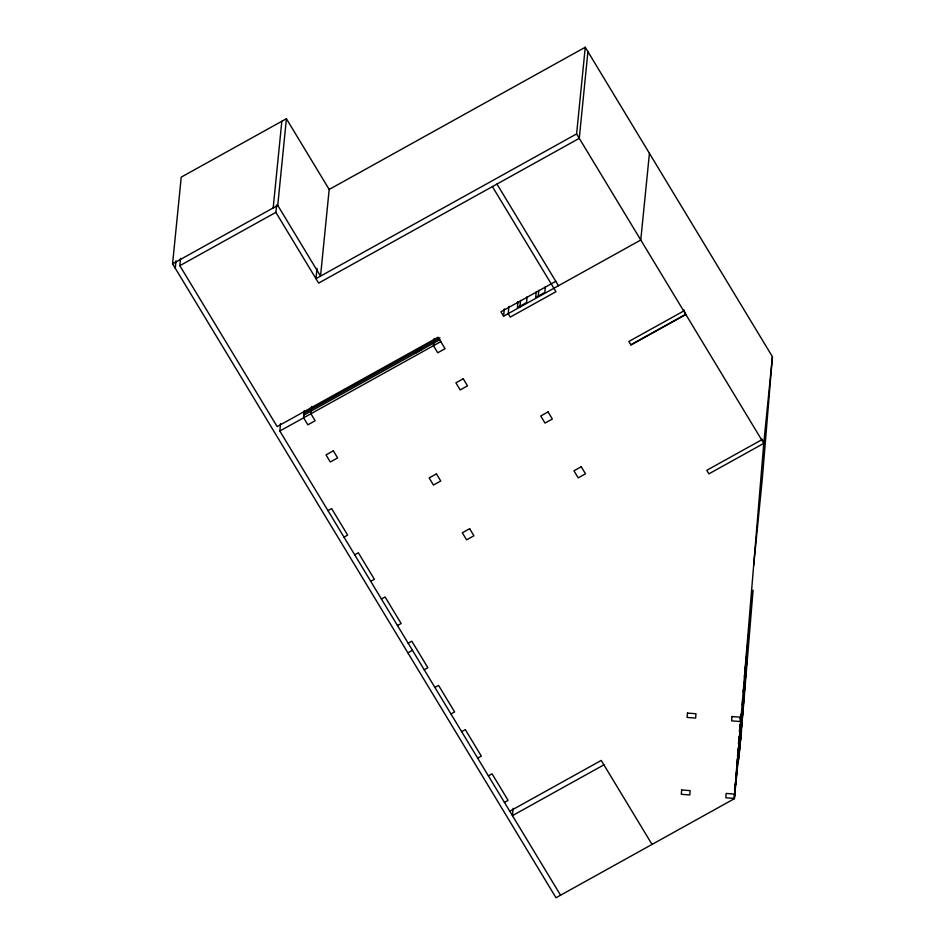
<?xml version="1.0" encoding="UTF-8"?>
<svg xmlns="http://www.w3.org/2000/svg" width="945" height="945" viewBox="0 0 945 945"><rect width="100%" height="100%" fill="white"/><g stroke="black" fill="none" stroke-linecap="round" stroke-linejoin="round"><path stroke-width="1.42" d="M739.604 750.507L747.306 653.692L744.483 683.306L744.814 678.982M734.596 794.083L734.265 798.419L725.807 797.757L726.138 793.434L734.596 794.083L734.856 791.497M734.525 795.82L737.36 758.622M737.525 756.969L738.199 748.145M738.47 743.916L739.084 736.391M739.427 731.973L739.982 724.626M740.762 714.396L740.372 718.932L740.821 714.514M735.659 784.48L737.147 765.438M737.584 759.626L737.927 755.279M736.805 773.14L738.187 755.043M738.518 750.637L738.907 746.042M739.415 738.872L739.793 734.277M740.36 726.929L740.644 722.701M737.939 761.8L739.203 745.629M739.427 742.735L740.089 734.029M740.419 729.67L740.88 723.126M741.305 718.07L741.778 711.361M742.297 705.017L742.628 700.658M743.231 692.248L743.502 689.059M739.427 746.479L739.758 742.144M738.104 760.158L738.966 755.87M740.703 739.155L747.046 656.291M734.336 798.714L763.773 443.382L772.419 356.702L585.25 47.25L329.179 189.461L320.532 276.129L277.747 205.396L286.406 118.727L181.227 177.14L172.581 263.809L556.003 897.75L734.336 798.714L742.994 712.034L753.082 590.141L744.436 676.821M772.419 356.702L762.32 478.595L753.673 565.275M175.25 268.226L175.983 260.879M433.731 343.094L433.471 345.693L437.736 352.768L445.06 348.705L438.114 337.211L277.157 426.608L179.833 265.687L180.566 258.339M273.176 207.935L281.834 121.267M587.92 51.668L579.273 138.348L318.63 283.098L275.857 212.365L276.59 205.018M560.574 895.21L279.826 431.026L280.559 423.679M316.988 268.392L315.961 278.669L576.604 133.918L585.25 47.25M304.29 410.579L303.569 417.737L307.846 424.813L315.146 420.761L310.881 413.686L311.59 406.527M433.909 341.251L434.18 338.534M649.428 153.35L640.769 240.018L503.59 316.209L504.323 308.861M508.93 306.416L508.209 313.645L510.288 317.083L555.967 291.71L492.392 186.59M517.411 304.172L517.659 301.727M517.978 301.892L517.399 307.657L526.542 302.577L527.121 296.813M519.88 307.09L520.541 300.415M536.264 291.733L535.685 297.498L544.828 292.418L545.407 286.654M538.307 295.596L538.839 290.257M513.182 808.294L512.45 815.641L603.902 764.848M735.682 780.664L735.848 779.011M735.99 780.145L734.478 789.796M736.167 778.503L737.135 768.805M738.269 757.465L736.746 767.116M738.636 760.205L741.459 730.568L741.199 733.178M737.608 760.371L738.128 756.331L737.608 760.595M735.163 784.409L734.82 787.102L735.163 784.574M739.522 744.483L740.927 733.698L740.065 744.518M421.694 349.39L415.434 353.229L415.623 351.386L421.813 348.162M172.581 263.809L277.747 205.396M179.833 265.687L275.857 212.365M304.018 413.296L440.004 337.861M303.829 415.138L439.827 339.704M279.826 431.026L440.783 341.641M555.79 281.315L500.921 311.779L503.59 316.209M327.962 510.607L331.612 508.575L347.654 535.094L344.004 537.126M630.823 344.76L685.692 314.295M354.694 554.809L358.356 552.778L374.397 579.297L370.735 581.329M381.437 599.012L385.087 596.98L401.141 623.511L397.479 625.543M408.169 643.226L411.831 641.194L427.872 667.713L424.21 669.745M407.874 652.841L412.445 650.302M434.913 687.428L438.563 685.397L454.616 711.928L450.954 713.959M461.644 731.643L465.306 729.611L481.348 756.13L477.686 758.162M488.388 775.845L492.05 773.813L508.091 800.344L504.429 802.376M509.78 811.212L601.233 760.43L652.038 844.417M763.867 442.425L761.729 438.882L761.635 439.838L706.754 470.315L708.892 473.847L763.773 443.382L576.604 133.918M496.964 184.051L558.46 285.733M286.406 118.727L329.179 189.461M745.369 667.595L745.782 669.296M681.64 789.973L681.31 794.296L689.791 794.958L690.122 790.622L681.64 789.973M687.476 713.085L687.145 717.42L695.626 718.082L695.957 713.747L687.476 713.085M731.973 716.546L731.654 720.87L740.112 721.531L740.443 717.208L731.973 716.546M683.802 310.055L683.707 311.011L628.838 341.488L630.976 345.019L685.846 314.555L683.802 310.055M333.349 450.836L326.025 454.899L330.301 461.987L337.625 457.912L333.349 450.836M463.227 378.78L455.903 382.843L460.191 389.919L467.503 385.867L463.227 378.78M436.448 473.906L429.16 477.946L433.448 485.045L440.736 480.993L436.448 473.906M548.053 411.914L540.729 415.989L545.017 423.077L552.352 419.013L548.053 411.914M469.653 528.716L462.318 532.779L466.594 539.855L473.929 535.78L469.653 528.716M581.222 466.735L573.922 470.799L578.198 477.863L585.498 473.811L581.222 466.735"/></g></svg>
